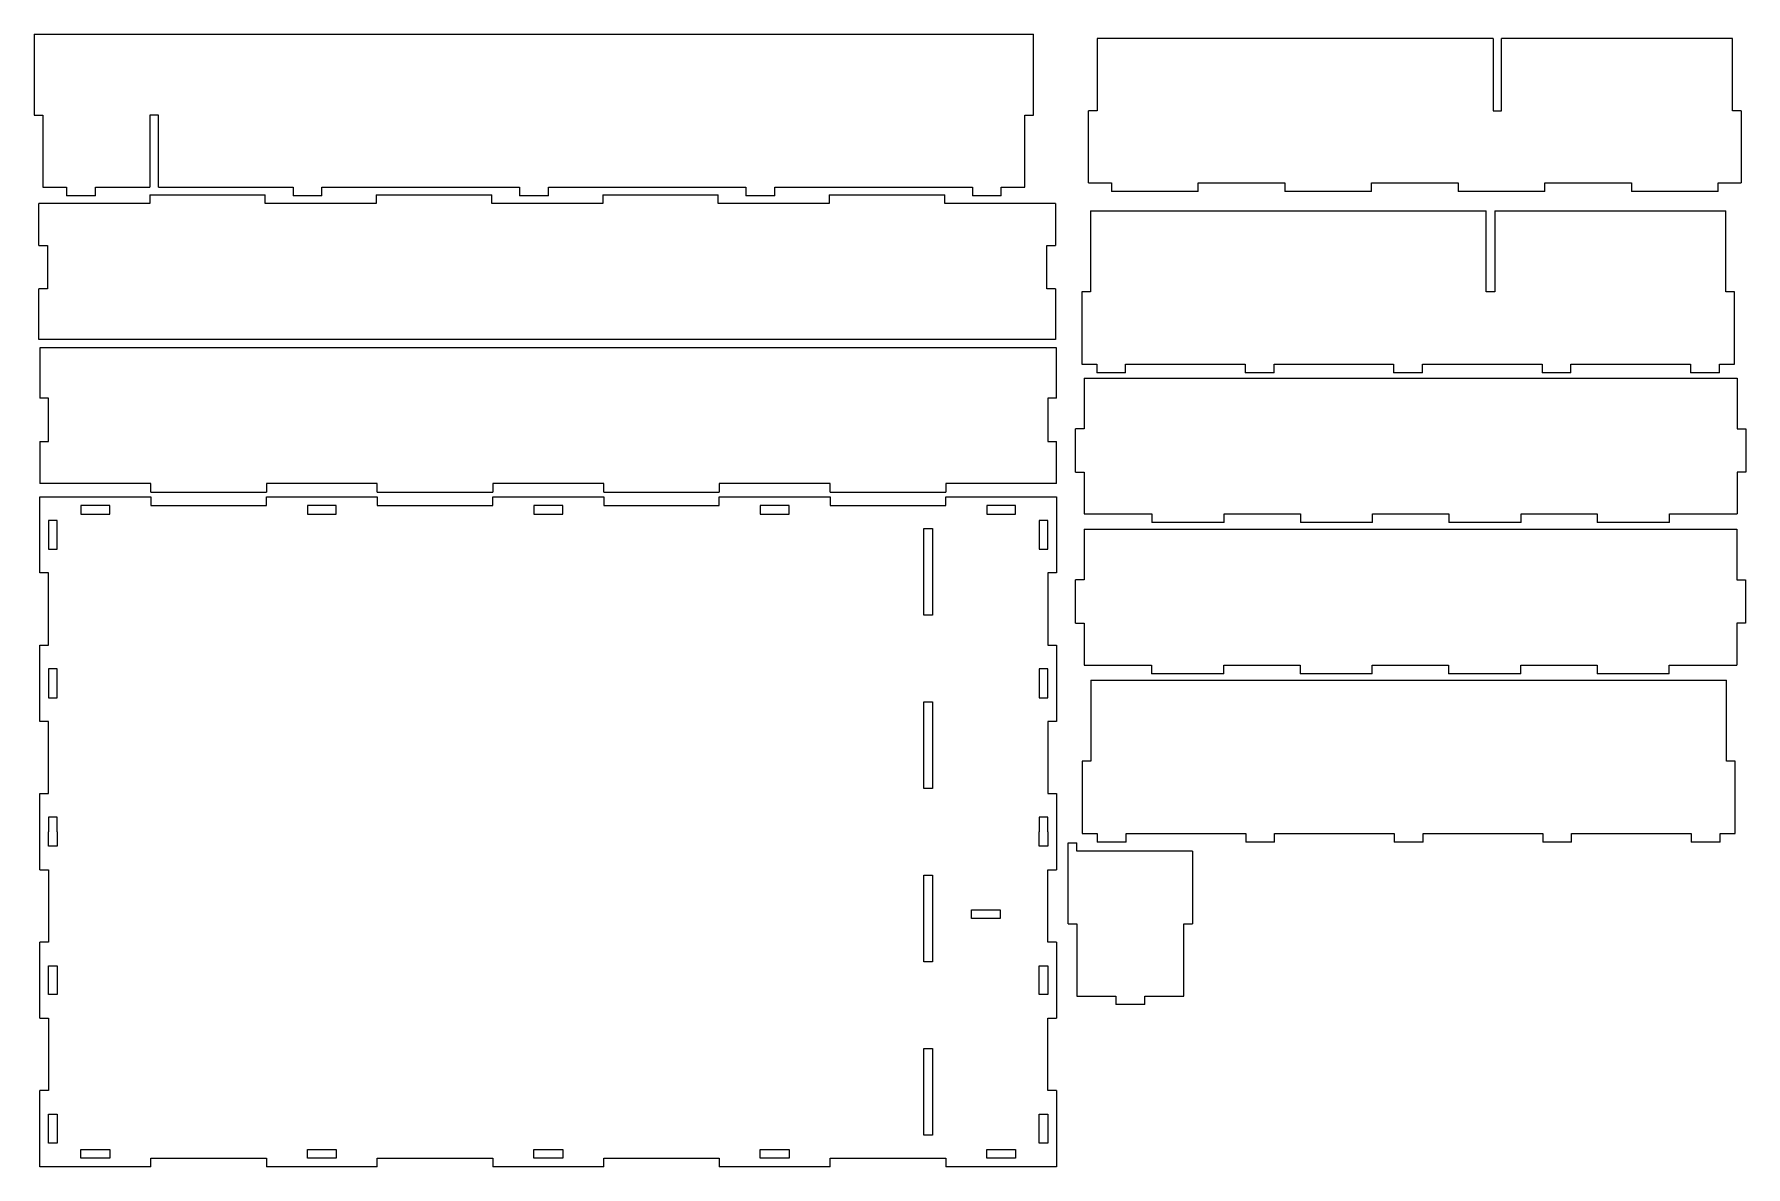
# Model space of a CAD drawing. Extents: x 6 to 598, y 4 to 396.
import ezdxf

# ---------------------------------------------------------------- set-up
doc = ezdxf.new("R2010")
doc.units = 0
doc.layers.add('Calque_1', color=7, linetype='CONTINUOUS')

msp = doc.modelspace()

# ---------------------------------------------------------------- linework, layer by layer
at = {"layer": 'Calque_1', "color": 7}
for points in [[(5.876194, 395.954586), (351.876194, 395.954586)], [(5.876194, 395.954586), (5.876194, 367.954586)], [(351.876194, 367.954586), (351.876194, 395.954586)], [(373.86193, 394.483532), (373.86193, 369.483532)], [(510.91193, 394.483532), (373.86193, 394.483532)], [(510.91193, 394.483532), (510.91193, 369.483532), (513.86193, 369.483532), (513.86193, 394.483532)], [(593.86193, 394.483532), (513.86193, 394.483532)], [(593.86193, 369.483532), (593.86193, 394.483532)], [(5.876194, 367.954586), (8.876194, 367.954586)], [(8.876194, 367.954586), (8.876194, 342.954586)], [(48.876194, 342.954586), (48.876194, 367.954586), (45.876194, 367.954586), (45.876194, 342.954586)], [(348.876194, 367.954586), (351.876194, 367.954586)], [(348.876194, 342.954586), (348.876194, 367.954586)], [(370.86193, 344.483532), (370.86193, 369.483532)], [(373.86193, 369.483532), (370.86193, 369.483532)], [(596.86193, 369.483532), (593.86193, 369.483532)], [(596.86193, 369.483532), (596.86193, 344.483532)], [(370.86193, 344.483532), (378.86193, 344.483532)], [(378.86193, 344.483532), (378.86193, 341.483532)], [(408.86193, 344.483532), (438.86193, 344.483532)], [(408.86193, 341.483532), (408.86193, 344.483532)], [(438.86193, 344.483532), (438.86193, 341.483532)], [(468.86193, 344.483532), (498.86193, 344.483532)], [(468.86193, 341.483532), (468.86193, 344.483532)], [(498.86193, 344.483532), (498.86193, 341.483532)], [(528.86193, 344.483532), (558.86193, 344.483532)], [(528.86193, 341.483532), (528.86193, 344.483532)], [(558.86193, 344.483532), (558.86193, 341.483532)], [(588.86193, 344.483532), (596.86193, 344.483532)], [(588.86193, 341.483532), (588.86193, 344.483532)], [(8.876194, 342.954586), (17.076194, 342.954586)], [(17.076194, 342.954586), (17.076194, 339.954586)], [(27.076194, 339.954586), (17.076194, 339.954586)], [(27.076194, 342.954586), (45.876194, 342.954586)], [(27.076194, 339.954586), (27.076194, 342.954586)], [(45.876194, 340.308786), (45.876194, 337.308786)], [(45.876194, 340.308786), (85.876194, 340.308786)], [(48.876194, 342.954586), (95.476194, 342.954586)], [(85.876194, 337.308786), (85.876194, 340.308786)], [(95.476194, 342.954586), (95.476194, 339.954586)], [(105.476194, 339.954586), (95.476194, 339.954586)], [(105.476194, 342.954586), (173.876194, 342.954586)], [(105.476194, 339.954586), (105.476194, 342.954586)], [(124.276194, 340.308786), (124.276194, 337.308786)], [(124.276194, 340.308786), (164.276194, 340.308786)], [(164.276194, 337.308786), (164.276194, 340.308786)], [(173.876194, 342.954586), (173.876194, 339.954586)], [(183.876194, 339.954586), (173.876194, 339.954586)], [(183.876194, 342.954586), (252.276194, 342.954586)], [(183.876194, 339.954586), (183.876194, 342.954586)], [(202.676194, 340.308786), (202.676194, 337.308786)], [(202.676194, 340.308786), (242.676194, 340.308786)], [(242.676194, 337.308786), (242.676194, 340.308786)], [(252.276194, 342.954586), (252.276194, 339.954586)], [(262.276194, 339.954586), (252.276194, 339.954586)], [(262.276194, 342.954586), (330.676194, 342.954586)], [(262.276194, 339.954586), (262.276194, 342.954586)], [(281.076194, 340.308786), (281.076194, 337.308786)], [(281.076194, 340.308786), (321.076194, 340.308786)], [(321.076194, 337.308786), (321.076194, 340.308786)], [(330.676194, 342.954586), (330.676194, 339.954586)], [(340.676194, 339.954586), (330.676194, 339.954586)], [(340.676194, 342.954586), (348.876194, 342.954586)], [(340.676194, 339.954586), (340.676194, 342.954586)], [(408.86193, 341.483532), (378.86193, 341.483532)], [(468.86193, 341.483532), (438.86193, 341.483532)], [(528.86193, 341.483532), (498.86193, 341.483532)], [(588.86193, 341.483532), (558.86193, 341.483532)], [(7.476194, 322.808786), (7.476194, 337.308786)], [(45.876194, 337.308786), (7.476194, 337.308786)], [(124.276194, 337.308786), (85.876194, 337.308786)], [(202.676194, 337.308786), (164.276194, 337.308786)], [(281.076194, 337.308786), (242.676194, 337.308786)], [(359.476194, 337.308786), (321.076194, 337.308786)], [(359.476194, 337.308786), (359.476194, 322.808786)], [(371.50776, 334.755557), (508.55776, 334.755557)], [(371.50776, 334.755557), (371.50776, 306.755557)], [(508.55776, 306.755557), (508.55776, 334.755557)], [(511.50776, 334.755557), (511.50776, 306.755557)], [(511.50776, 334.755557), (591.50776, 334.755557)], [(591.50776, 306.755557), (591.50776, 334.755557)], [(7.476194, 322.808786), (10.476194, 322.808786)], [(10.476194, 322.808786), (10.476194, 307.808786)], [(356.476194, 322.808786), (359.476194, 322.808786)], [(356.476194, 307.808786), (356.476194, 322.808786)], [(7.476194, 290.308786), (7.476194, 307.808786)], [(10.476194, 307.808786), (7.476194, 307.808786)], [(359.476194, 307.808786), (356.476194, 307.808786)], [(359.476194, 307.808786), (359.476194, 290.308786)], [(368.50776, 306.755557), (368.50776, 281.755557)], [(371.50776, 306.755557), (368.50776, 306.755557)], [(511.50776, 306.755557), (508.55776, 306.755557)], [(594.50776, 306.755557), (591.50776, 306.755557)], [(594.50776, 281.755557), (594.50776, 306.755557)], [(359.476194, 290.308786), (7.476194, 290.308786)], [(359.84049, 287.424011), (7.84049, 287.424011)], [(7.84049, 287.424011), (7.84049, 269.924011)], [(359.84049, 269.924011), (359.84049, 287.424011)], [(368.50776, 281.755557), (373.70776, 281.755557)], [(373.70776, 281.755557), (373.70776, 278.755557)], [(383.70776, 278.755557), (373.70776, 278.755557)], [(383.70776, 281.755557), (425.10776, 281.755557)], [(383.70776, 278.755557), (383.70776, 281.755557)], [(425.10776, 281.755557), (425.10776, 278.755557)], [(435.10776, 278.755557), (425.10776, 278.755557)], [(435.10776, 281.755557), (476.50776, 281.755557)], [(435.10776, 278.755557), (435.10776, 281.755557)], [(476.50776, 281.755557), (476.50776, 278.755557)], [(486.50776, 278.755557), (476.50776, 278.755557)], [(486.50776, 281.755557), (527.90776, 281.755557)], [(486.50776, 278.755557), (486.50776, 281.755557)], [(527.90776, 281.755557), (527.90776, 278.755557)], [(537.90776, 278.755557), (527.90776, 278.755557)], [(537.90776, 281.755557), (579.30776, 281.755557)], [(537.90776, 278.755557), (537.90776, 281.755557)], [(579.30776, 281.755557), (579.30776, 278.755557)], [(589.30776, 278.755557), (579.30776, 278.755557)], [(589.30776, 281.755557), (594.50776, 281.755557)], [(589.30776, 278.755557), (589.30776, 281.755557)], [(369.41601, 276.864506), (595.41601, 276.864506)], [(369.41601, 276.864506), (369.41601, 259.364506)], [(595.41601, 276.864506), (595.41601, 259.364506), (598.41601, 259.364506), (598.41601, 244.364506), (595.41601, 244.364506), (595.41601, 229.864506)], [(10.84049, 269.924011), (7.84049, 269.924011)], [(10.84049, 254.924011), (10.84049, 269.924011)], [(356.84049, 269.924011), (356.84049, 254.924011)], [(359.84049, 269.924011), (356.84049, 269.924011)], [(7.84049, 254.924011), (10.84049, 254.924011)], [(7.84049, 254.924011), (7.84049, 240.424011)], [(356.84049, 254.924011), (359.84049, 254.924011)], [(359.84049, 240.424011), (359.84049, 254.924011)], [(366.41601, 244.364506), (366.41601, 259.364506)], [(369.41601, 259.364506), (366.41601, 259.364506)], [(366.41601, 244.364506), (369.41601, 244.364506)], [(369.41601, 244.364506), (369.41601, 229.864506)], [(46.24049, 240.424011), (7.84049, 240.424011)], [(46.24049, 237.424011), (46.24049, 240.424011)], [(46.24049, 237.424011), (86.24049, 237.424011)], [(86.24049, 240.424011), (86.24049, 237.424011)], [(124.64049, 240.424011), (86.24049, 240.424011)], [(124.64049, 237.424011), (124.64049, 240.424011)], [(124.64049, 237.424011), (164.64049, 237.424011)], [(164.64049, 240.424011), (164.64049, 237.424011)], [(203.04049, 240.424011), (164.64049, 240.424011)], [(203.04049, 237.424011), (203.04049, 240.424011)], [(203.04049, 237.424011), (243.04049, 237.424011)], [(243.04049, 240.424011), (243.04049, 237.424011)], [(281.44049, 240.424011), (243.04049, 240.424011)], [(281.44049, 237.424011), (281.44049, 240.424011)], [(281.44049, 237.424011), (321.44049, 237.424011)], [(321.44049, 240.424011), (321.44049, 237.424011)], [(359.84049, 240.424011), (321.44049, 240.424011)], [(7.84049, 209.43651), (7.84049, 235.83651), (46.24049, 235.83651)], [(46.24049, 235.83651), (46.24049, 232.83651)], [(46.24049, 232.83651), (86.24049, 232.83651)], [(86.24049, 235.83651), (124.64049, 235.83651)], [(86.24049, 232.83651), (86.24049, 235.83651)], [(124.64049, 235.83651), (124.64049, 232.83651)], [(124.64049, 232.83651), (164.64049, 232.83651)], [(164.64049, 235.83651), (203.04049, 235.83651)], [(164.64049, 232.83651), (164.64049, 235.83651)], [(203.04049, 235.83651), (203.04049, 232.83651)], [(203.04049, 232.83651), (243.04049, 232.83651)], [(243.04049, 235.83651), (281.44049, 235.83651)], [(243.04049, 232.83651), (243.04049, 235.83651)], [(281.44049, 235.83651), (281.44049, 232.83651)], [(281.44049, 232.83651), (321.44049, 232.83651)], [(321.44049, 235.83651), (359.84049, 235.83651)], [(321.44049, 232.83651), (321.44049, 235.83651)], [(359.84049, 235.83651), (359.84049, 209.43651)], [(369.41601, 229.864506), (392.81601, 229.864506)], [(392.81601, 229.864506), (392.81601, 226.864506)], [(417.81601, 226.864506), (392.81601, 226.864506)], [(417.81601, 229.864506), (444.21601, 229.864506)], [(417.81601, 226.864506), (417.81601, 229.864506)], [(444.21601, 229.864506), (444.21601, 226.864506)], [(469.21601, 226.864506), (444.21601, 226.864506)], [(469.21601, 229.864506), (495.61601, 229.864506)], [(469.21601, 226.864506), (469.21601, 229.864506)], [(495.61601, 229.864506), (495.61601, 226.864506)], [(520.61601, 226.864506), (495.61601, 226.864506)], [(520.61601, 229.864506), (547.01601, 229.864506)], [(520.61601, 226.864506), (520.61601, 229.864506)], [(547.01601, 229.864506), (547.01601, 226.864506)], [(572.01601, 226.864506), (547.01601, 226.864506)], [(572.01601, 229.864506), (595.41601, 229.864506)], [(572.01601, 226.864506), (572.01601, 229.864506)], [(369.33036, 224.55038), (595.33036, 224.55038)], [(369.33036, 224.55038), (369.33036, 207.05038)], [(595.33036, 224.55038), (595.33036, 207.05038), (598.33036, 207.05038), (598.33036, 192.05038), (595.33036, 192.05038), (595.33036, 177.55038)], [(10.84049, 209.43651), (7.84049, 209.43651)], [(10.84049, 184.43651), (10.84049, 209.43651)], [(356.84049, 209.43651), (356.84049, 184.43651)], [(359.84049, 209.43651), (356.84049, 209.43651)], [(366.33036, 192.05038), (366.33036, 207.05038)], [(369.33036, 207.05038), (366.33036, 207.05038)], [(366.33036, 192.05038), (369.33036, 192.05038)], [(369.33036, 192.05038), (369.33036, 177.55038)], [(7.84049, 158.03651), (7.84049, 184.43651)], [(7.84049, 184.43651), (10.84049, 184.43651)], [(356.84049, 184.43651), (359.84049, 184.43651)], [(359.84049, 184.43651), (359.84049, 158.03651)], [(369.33036, 177.55038), (392.73036, 177.55038)], [(371.71767, 172.26626), (591.71767, 172.26626)], [(371.71767, 172.26626), (371.71767, 144.26626)], [(392.73036, 177.55038), (392.73036, 174.55038)], [(417.73036, 174.55038), (392.73036, 174.55038)], [(417.73036, 177.55038), (444.13036, 177.55038)], [(417.73036, 174.55038), (417.73036, 177.55038)], [(444.13036, 177.55038), (444.13036, 174.55038)], [(469.13036, 174.55038), (444.13036, 174.55038)], [(469.13036, 177.55038), (495.53036, 177.55038)], [(469.13036, 174.55038), (469.13036, 177.55038)], [(495.53036, 177.55038), (495.53036, 174.55038)], [(520.53036, 174.55038), (495.53036, 174.55038)], [(520.53036, 177.55038), (546.93036, 177.55038)], [(520.53036, 174.55038), (520.53036, 177.55038)], [(546.93036, 177.55038), (546.93036, 174.55038)], [(571.93036, 174.55038), (546.93036, 174.55038)], [(571.93036, 177.55038), (595.33036, 177.55038)], [(571.93036, 174.55038), (571.93036, 177.55038)], [(591.71767, 144.26626), (591.71767, 172.26626)], [(10.84049, 158.03651), (7.84049, 158.03651)], [(10.84049, 133.03651), (10.84049, 158.03651)], [(356.84049, 158.03651), (356.84049, 133.03651)], [(359.84049, 158.03651), (356.84049, 158.03651)], [(368.71767, 144.26626), (368.71767, 119.26626)], [(371.71767, 144.26626), (368.71767, 144.26626)], [(594.71767, 144.26626), (591.71767, 144.26626)], [(594.71767, 119.26626), (594.71767, 144.26626)], [(7.84049, 106.63651), (7.84049, 133.03651)], [(7.84049, 133.03651), (10.84049, 133.03651)], [(356.84049, 133.03651), (359.84049, 133.03651)], [(359.84049, 133.03651), (359.84049, 106.63651)], [(368.71767, 119.26626), (373.91767, 119.26626)], [(373.91767, 119.26626), (373.91767, 116.26626)], [(383.91767, 119.26626), (425.31767, 119.26626)], [(383.91767, 116.26626), (383.91767, 119.26626)], [(425.31767, 119.26626), (425.31767, 116.26626)], [(435.31767, 119.26626), (476.71767, 119.26626)], [(435.31767, 116.26626), (435.31767, 119.26626)], [(476.71767, 119.26626), (476.71767, 116.26626)], [(486.71767, 119.26626), (528.11767, 119.26626)], [(486.71767, 116.26626), (486.71767, 119.26626)], [(528.11767, 119.26626), (528.11767, 116.26626)], [(538.11767, 119.26626), (579.51767, 119.26626)], [(538.11767, 116.26626), (538.11767, 119.26626)], [(579.51767, 119.26626), (579.51767, 116.26626)], [(589.51767, 119.26626), (594.71767, 119.26626)], [(589.51767, 116.26626), (589.51767, 119.26626)], [(363.86609, 116.00313), (366.81609, 116.00313)], [(363.86609, 88.00313), (363.86609, 116.00313)], [(366.81609, 113.05313), (366.81609, 116.00313)], [(406.86609, 113.05313), (366.81609, 113.05313)], [(383.91767, 116.26626), (373.91767, 116.26626)], [(406.86609, 113.05313), (406.86609, 88.00313)], [(435.31767, 116.26626), (425.31767, 116.26626)], [(486.71767, 116.26626), (476.71767, 116.26626)], [(538.11767, 116.26626), (528.11767, 116.26626)], [(589.51767, 116.26626), (579.51767, 116.26626)], [(7.84049, 106.63651), (10.84049, 106.63651)], [(10.84049, 106.63651), (10.84049, 81.63651)], [(356.84049, 81.63651), (356.84049, 106.63651)], [(356.84049, 106.63651), (359.84049, 106.63651)], [(363.86609, 88.00313), (366.81609, 88.00313)], [(366.81609, 88.00313), (366.81609, 62.95313)], [(403.91609, 88.00313), (406.86609, 88.00313)], [(403.91609, 62.95313), (403.91609, 88.00313)], [(7.84049, 55.23651), (7.84049, 81.63651)], [(10.84049, 81.63651), (7.84049, 81.63651)], [(359.84049, 81.63651), (356.84049, 81.63651)], [(359.84049, 81.63651), (359.84049, 55.23651)], [(366.81609, 62.95313), (380.36609, 62.95313)], [(380.36609, 62.95313), (380.36609, 60.00313)], [(390.36609, 60.00313), (380.36609, 60.00313)], [(390.36609, 62.95313), (403.91609, 62.95313)], [(390.36609, 60.00313), (390.36609, 62.95313)], [(7.84049, 55.23651), (10.84049, 55.23651)], [(10.84049, 55.23651), (10.84049, 30.23651)], [(356.84049, 30.23651), (356.84049, 55.23651)], [(356.84049, 55.23651), (359.84049, 55.23651)], [(7.84049, 3.83651), (7.84049, 30.23651)], [(10.84049, 30.23651), (7.84049, 30.23651)], [(359.84049, 30.23651), (356.84049, 30.23651)], [(359.84049, 30.23651), (359.84049, 3.83651)], [(46.24049, 6.83651), (86.24049, 6.83651)], [(46.24049, 3.83651), (46.24049, 6.83651)], [(86.24049, 6.83651), (86.24049, 3.83651)], [(124.64049, 6.83651), (164.64049, 6.83651)], [(124.64049, 3.83651), (124.64049, 6.83651)], [(164.64049, 6.83651), (164.64049, 3.83651)], [(203.04049, 6.83651), (243.04049, 6.83651)], [(203.04049, 3.83651), (203.04049, 6.83651)], [(243.04049, 6.83651), (243.04049, 3.83651)], [(281.44049, 6.83651), (321.44049, 6.83651)], [(281.44049, 3.83651), (281.44049, 6.83651)], [(321.44049, 6.83651), (321.44049, 3.83651)], [(46.24049, 3.83651), (7.84049, 3.83651)], [(124.64049, 3.83651), (86.24049, 3.83651)], [(203.04049, 3.83651), (164.64049, 3.83651)], [(281.44049, 3.83651), (243.04049, 3.83651)], [(359.84049, 3.83651), (321.44049, 3.83651)]]:
    msp.add_lwpolyline(points, dxfattribs=at)
at = {"layer": 'Calque_1', "color": 5}
for points in [[(32.04049, 232.83651), (22.04049, 232.83651)], [(22.04049, 232.83651), (22.04049, 229.83651), (32.04049, 229.83651)], [(32.04049, 229.83651), (32.04049, 232.83651)], [(110.44049, 232.83651), (100.44049, 232.83651), (100.44049, 229.83651)], [(110.44049, 229.83651), (110.44049, 232.83651)], [(188.84049, 232.83651), (178.84049, 232.83651)], [(178.84049, 232.83651), (178.84049, 229.83651), (188.84049, 229.83651)], [(188.84049, 229.83651), (188.84049, 232.83651)], [(257.24049, 232.83651), (257.24049, 229.83651)], [(267.24049, 229.83651), (267.24049, 232.83651), (257.24049, 232.83651)], [(335.64049, 232.83651), (335.64049, 229.83651)], [(345.64049, 232.83651), (335.64049, 232.83651)], [(335.64049, 229.83651), (345.64049, 229.83651), (345.64049, 232.83651)], [(13.84049, 227.63651), (10.84049, 227.63651), (10.84049, 217.63651)], [(13.84049, 217.63651), (13.84049, 227.63651)], [(100.44049, 229.83651), (110.44049, 229.83651)], [(257.24049, 229.83651), (267.24049, 229.83651)], [(356.84049, 227.63651), (353.84049, 227.63651)], [(353.84049, 227.63651), (353.84049, 217.63651), (356.84049, 217.63651)], [(356.84049, 217.63651), (356.84049, 227.63651)], [(313.84049, 224.83651), (316.84049, 224.83651)], [(313.84049, 194.83651), (313.84049, 224.83651)], [(316.84049, 224.83651), (316.84049, 194.83651), (313.84049, 194.83651)], [(10.84049, 217.63651), (13.84049, 217.63651)], [(10.84049, 176.23651), (10.84049, 166.23651)], [(13.84049, 166.23651), (13.84049, 176.23651), (10.84049, 176.23651)], [(353.84049, 176.23651), (353.84049, 166.23651)], [(356.84049, 176.23651), (353.84049, 176.23651)], [(353.84049, 166.23651), (356.84049, 166.23651), (356.84049, 176.23651)], [(10.84049, 166.23651), (13.84049, 166.23651)], [(313.84049, 134.83651), (313.84049, 164.83651), (316.84049, 164.83651)], [(316.84049, 164.83651), (316.84049, 134.83651)], [(316.84049, 134.83651), (313.84049, 134.83651)], [(10.84049, 124.83651), (10.84049, 119.83651)], [(13.84049, 124.83651), (10.84049, 124.83651)], [(13.84049, 119.83651), (13.84049, 124.83651)], [(353.84049, 124.83651), (353.84049, 119.83651)], [(356.84049, 124.83651), (353.84049, 124.83651)], [(356.84049, 119.83651), (356.84049, 124.83651)], [(10.84049, 114.83651), (10.84049, 119.83651)], [(13.84049, 119.83651), (13.84049, 114.83651)], [(353.84049, 114.83651), (353.84049, 119.83651)], [(356.84049, 119.83651), (356.84049, 114.83651)], [(13.84049, 114.83651), (10.84049, 114.83651)], [(356.84049, 114.83651), (353.84049, 114.83651)], [(313.84049, 74.83651), (313.84049, 104.83651)], [(313.84049, 104.83651), (316.84049, 104.83651), (316.84049, 74.83651)], [(330.34049, 92.83651), (340.34049, 92.83651)], [(330.34049, 89.83651), (330.34049, 92.83651)], [(340.34049, 89.83651), (330.34049, 89.83651)], [(340.34049, 92.83651), (340.34049, 89.83651)], [(10.84049, 63.43651), (10.84049, 73.43651), (13.84049, 73.43651)], [(13.84049, 73.43651), (13.84049, 63.43651)], [(316.84049, 74.83651), (313.84049, 74.83651)], [(353.84049, 63.43651), (353.84049, 73.43651)], [(353.84049, 73.43651), (356.84049, 73.43651), (356.84049, 63.43651)], [(13.84049, 63.43651), (10.84049, 63.43651)], [(356.84049, 63.43651), (353.84049, 63.43651)], [(313.84049, 14.83651), (313.84049, 44.83651), (316.84049, 44.83651)], [(316.84049, 44.83651), (316.84049, 14.83651)], [(10.84049, 12.03651), (10.84049, 22.03651)], [(10.84049, 22.03651), (13.84049, 22.03651), (13.84049, 12.03651)], [(353.84049, 22.03651), (356.84049, 22.03651)], [(353.84049, 12.03651), (353.84049, 22.03651)], [(356.84049, 22.03651), (356.84049, 12.03651), (353.84049, 12.03651)], [(13.84049, 12.03651), (10.84049, 12.03651)], [(316.84049, 14.83651), (313.84049, 14.83651)], [(22.04049, 6.83651), (22.04049, 9.83651), (32.04049, 9.83651)], [(32.04049, 6.83651), (22.04049, 6.83651)], [(32.04049, 9.83651), (32.04049, 6.83651)], [(100.44049, 9.83651), (110.44049, 9.83651)], [(100.44049, 6.83651), (100.44049, 9.83651)], [(110.44049, 9.83651), (110.44049, 6.83651), (100.44049, 6.83651)], [(178.84049, 9.83651), (188.84049, 9.83651)], [(178.84049, 6.83651), (178.84049, 9.83651)], [(188.84049, 9.83651), (188.84049, 6.83651), (178.84049, 6.83651)], [(257.24049, 9.83651), (267.24049, 9.83651)], [(267.24049, 6.83651), (257.24049, 6.83651), (257.24049, 9.83651)], [(267.24049, 9.83651), (267.24049, 6.83651)], [(335.64049, 6.83651), (335.64049, 9.83651), (345.64049, 9.83651)], [(345.64049, 6.83651), (335.64049, 6.83651)], [(345.64049, 9.83651), (345.64049, 6.83651)]]:
    msp.add_lwpolyline(points, dxfattribs=at)

doc.saveas('drawing.dxf')
